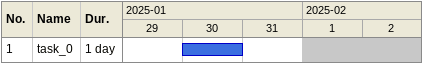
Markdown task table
| ID | Task | Duration | Start | Finish |
|---|---|---|---|---|
| 1 | task_0 | 1d | 2025-01-30 | 2025-01-31 |
